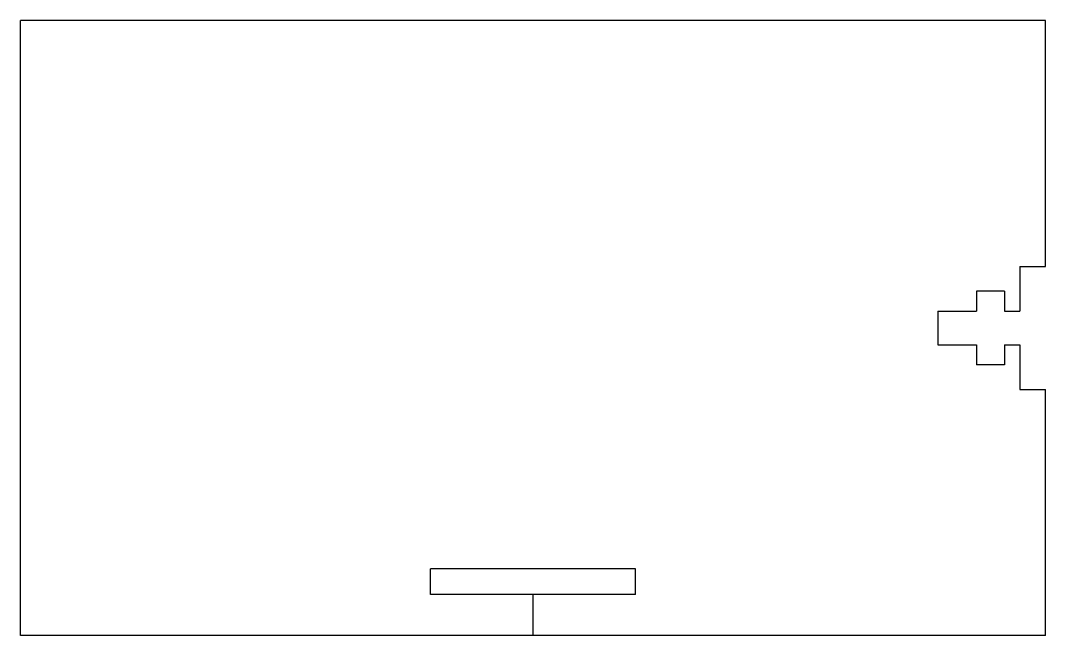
# Model space of a CAD drawing. Extents: x -2.5 to 2.5, y -1.5 to 1.5.
import ezdxf

# ---------------------------------------------------------------- set-up
doc = ezdxf.new("R2010")
doc.units = 0
doc.layers.add('VISIBLE', color=7, linetype='CONTINUOUS')

msp = doc.modelspace()

# ---------------------------------------------------------------- linework, layer by layer
at = {"layer": 'VISIBLE'}
for p, q in [((2.5, 1.5), (-2.5, 1.5)), ((-2.5, -1.5), (-2.5, 1.5)), ((2.5, 0.3), (2.5, 1.5)), ((2.375, 0.3), (2.5, 0.3)), ((2.375, 0.3), (2.375, 0.082)), ((2.3, 0.18), (2.163, 0.18)), ((2.163, 0.18), (2.163, 0.082)), ((2.3, 0.18), (2.3, 0.082)), ((1.975, 0.082), (2.163, 0.082)), ((1.975, 0.082), (1.975, -0.082)), ((2.3, 0.082), (2.375, 0.082)), ((1.975, -0.082), (2.163, -0.082)), ((2.163, -0.082), (2.163, -0.18)), ((2.3, -0.082), (2.375, -0.082)), ((2.3, -0.082), (2.3, -0.18)), ((2.375, -0.082), (2.375, -0.3)), ((2.3, -0.18), (2.163, -0.18)), ((2.375, -0.3), (2.5, -0.3)), ((2.5, -1.5), (2.5, -0.3)), ((0.5, -1.175), (-0.5, -1.175)), ((-0.5, -1.3), (-0.5, -1.175)), ((0.5, -1.3), (0.5, -1.175)), ((0.5, -1.3), (-0.5, -1.3)), ((0, -1.5), (0, -1.3)), ((2.5, -1.5), (-2.5, -1.5))]:
    msp.add_line(p, q, dxfattribs=at)

doc.saveas('drawing.dxf')
